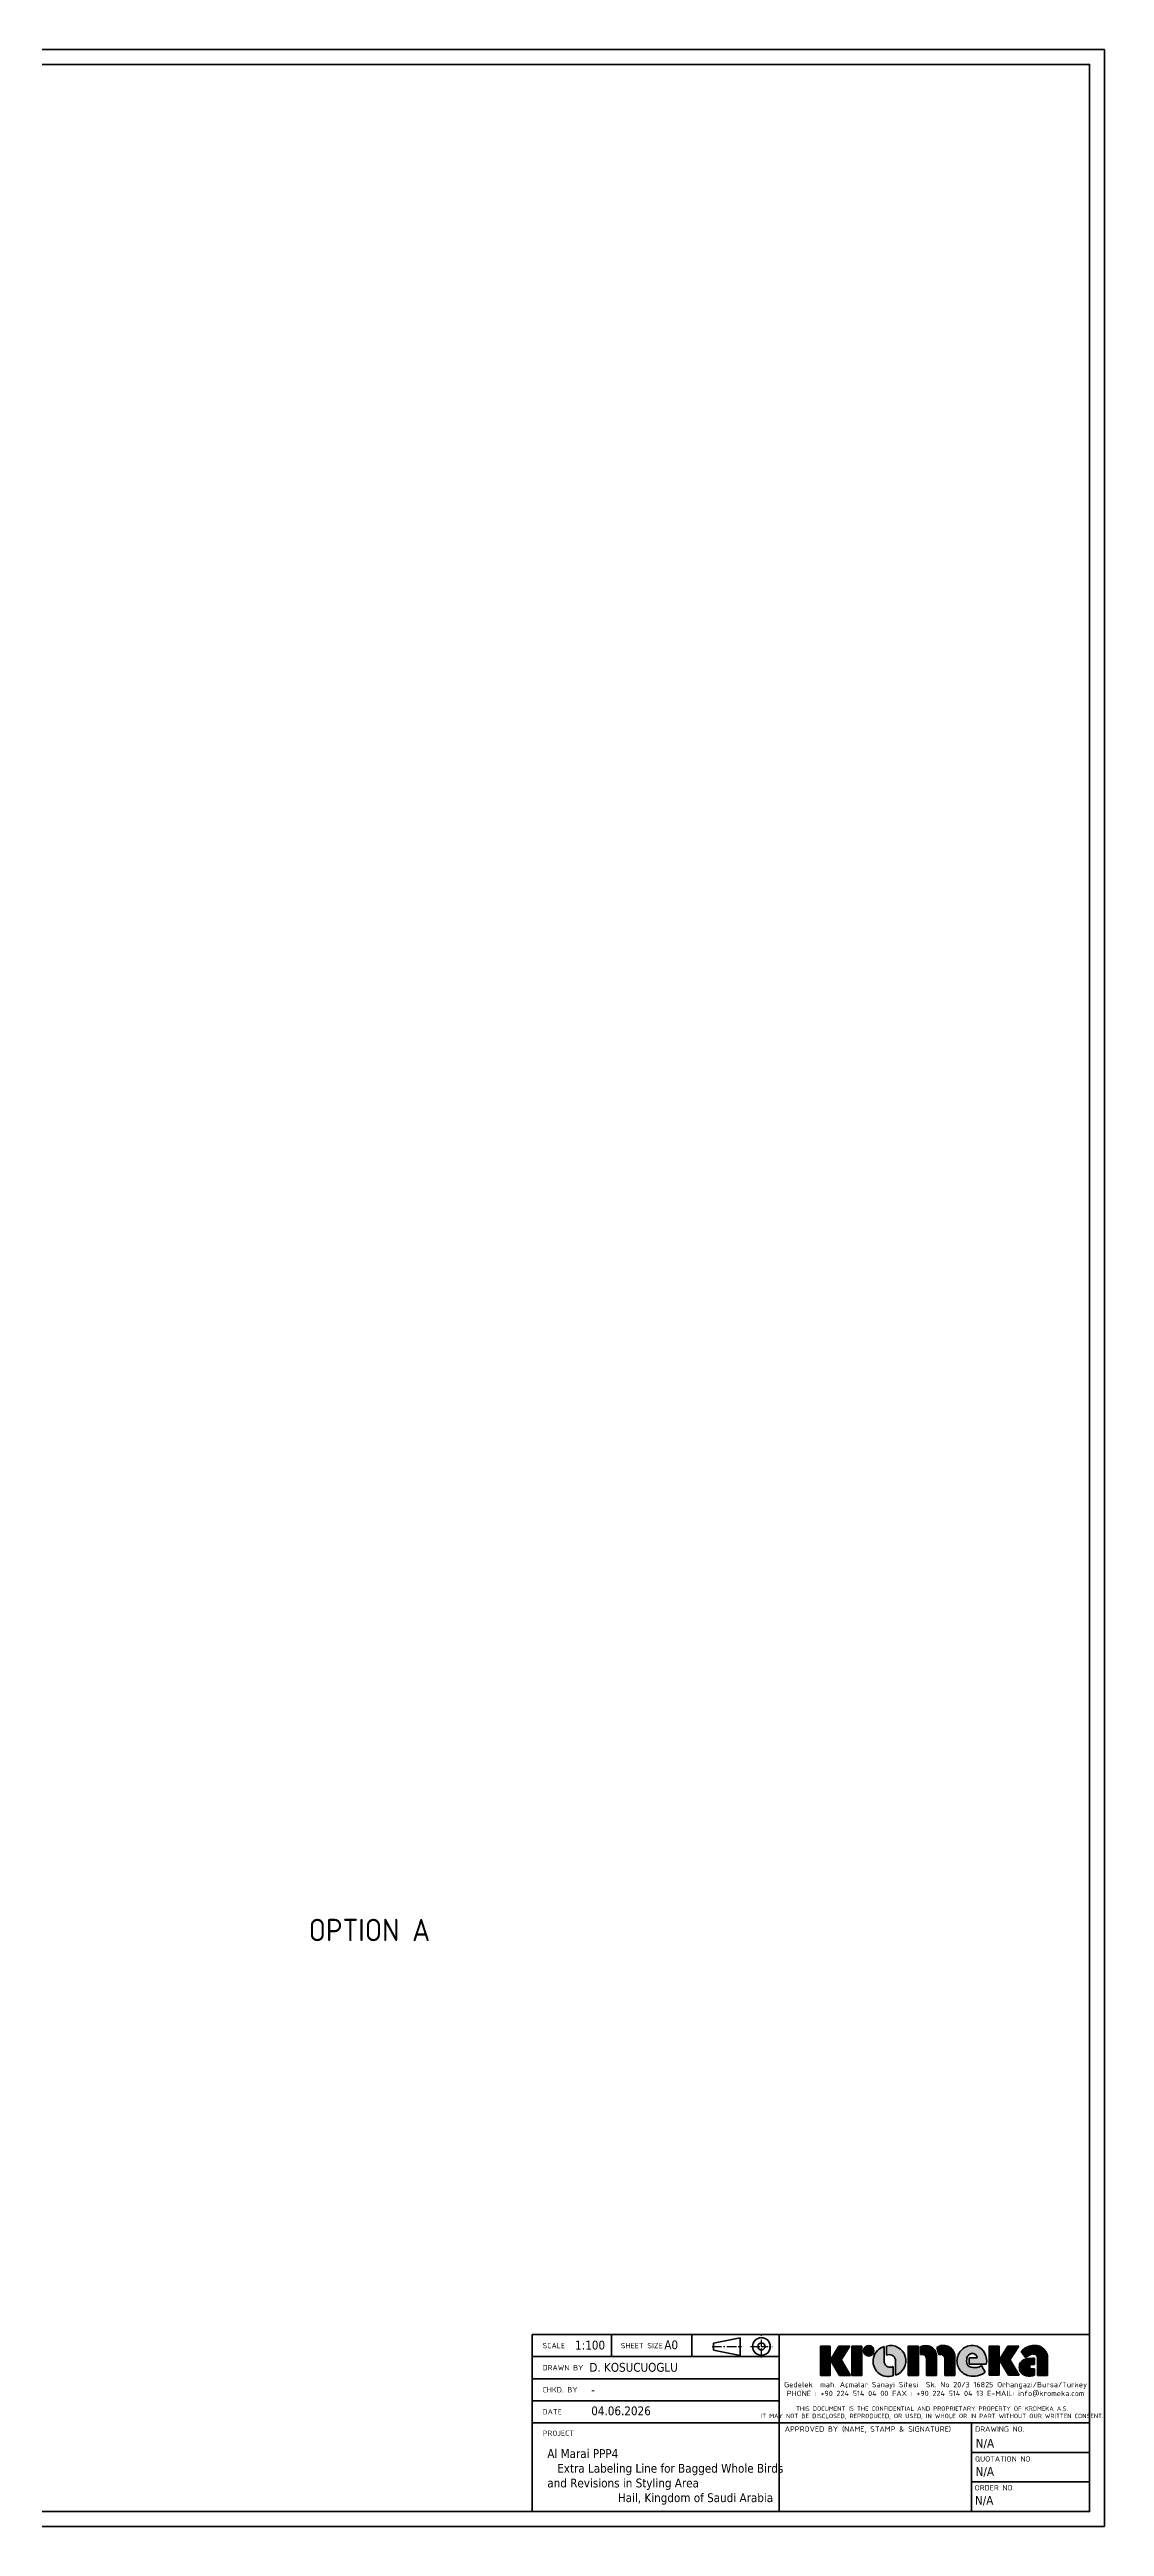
# Model space of a CAD drawing. Header units: millimetres. Extents: x -187347 to 135007, y -6415 to 292048.
# Drawn here: x -14613 to 20788, y 13423 to 96523 of the extents above; entities that cross this region are included whole.
import ezdxf
from ezdxf.enums import TextEntityAlignment as Align

# ---------------------------------------------------------------- set-up
doc = ezdxf.new("R2010")
doc.units = ezdxf.units.MM
doc.header["$LTSCALE"] = 100
doc.linetypes.add('DASH_DOT', pattern=[0.182, 0.1181, -0.0295, 0.0049, -0.0295])
doc.layers.get('0').update_dxf_attribs({"lineweight": 18})
doc.layers.add('BORDER', color=4, linetype='Continuous', lineweight=70)
doc.layers.add('Title (ANSI)', color=7, linetype='Continuous', lineweight=50)
doc.layers.add('KROMEKA', color=1, linetype='Continuous')
doc.layers.add('Tracklength', color=4, linetype='Continuous')
doc.styles.add('ISO Proportional', font='isocp.shx', dxfattribs={"height": 200})
doc.styles.add('Text Style39', font='tahoma.ttf')

# ---------------------------------------------------------------- blocks, each defined once
blk = doc.blocks.new('A0-Frame')
at = {"layer": 'BORDER', "color": 252, "ltscale": 25}
blk.add_lwpolyline([(0, 83100), (117900, 83100), (117900, 0), (0, 0)], close=True, dxfattribs=at)
at = {"layer": 'BORDER'}
blk.add_lwpolyline([(500.0000000000001, 82600), (117400, 82600), (117400, 499.9999999999968), (500.0000000000001, 499.9999999999968)], close=True, dxfattribs=at)
blk = doc.blocks.new('KROMEKA_LAYOUT_TITLE')
at = {"layer": 'Title (ANSI)', "true_color": 0x878787}
for points in [[(-6103.921022828234, 3745.765823729887), (-6103.921022828234, 3085.327768780116), (-5880.885808926688, 3085.327768780116), (-5880.885808926688, 3745.765823729887)], [(-5627.53749064397, 3446.055613245282), (-5434.455264568607, 3745.765823729887), (-5686.030733301393, 3745.765823729887), (-5874.596727298123, 3440.540738776859), (-5874.596727298123, 3431.92089313928), (-5666.60241189394, 3085.327768780116), (-5422.297749360254, 3085.327768780116), (-5627.53749064397, 3429.257711645336)], [(-5390.671089628248, 3745.765823729887), (-5390.671089628248, 3085.327768780116), (-5162.342180719528, 3085.327768780116), (-5162.342180719528, 3745.765823729887)], [(-4109.983481677062, 3745.765823729887), (-4109.983481677062, 3085.327768780116), (-3882.018360575619, 3085.327768780116), (-3882.018360575619, 3745.765823729887)], [(-2051.83088437983, 3088.456112725751), (-2051.83088437983, 3748.894167675546), (-2274.86609828136, 3748.894167675546), (-2274.86609828136, 3088.456112725751)], [(-2045.541802751266, 3435.049237084935), (-1837.547487347096, 3088.456112725751), (-1593.242824813426, 3088.456112725751), (-1798.482566097126, 3432.386055591005), (-1798.482566097126, 3449.183957190948), (-1605.400340021735, 3748.894167675546), (-1856.975808754563, 3748.894167675546), (-2045.541802751266, 3443.669082722516)]]:
    blk.add_hatch(color=252, dxfattribs=at).paths.add_polyline_path(points)
h = blk.add_hatch(color=252, dxfattribs=at)
edge = h.paths.add_edge_path()
edge.add_arc((-5007.354239623033, 3644.664301632432), 118.8710230366021, 0, 360)
h = blk.add_hatch(color=252, dxfattribs=at)
edge = h.paths.add_edge_path()
edge.add_line((-4455.269819777226, 3076.909632084311), (-4455.269819777226, 3286.651501774299))
edge.add_arc((-4520.511500529916, 3407.049156182002), 136.9382053859093, 191.9658413940219, 298.45259876368317, ccw=False)
edge.add_line((-4654.474227648621, 3378.657963230091), (-4654.474227648607, 3739.879662143734))
edge.add_arc((-4562.997109443722, 3405.953280508411), 346.2295358676653, 105.3199839964032, 288.1281949421258)
at = {"layer": 'Title (ANSI)', "true_color": 0xaf161e}
h = blk.add_hatch(color=244, dxfattribs=at)
edge = h.paths.add_edge_path()
edge.add_line((-4603.183530886672, 3751.409041964633), (-4603.183530886687, 3541.667172274668))
edge.add_arc((-4537.941850133941, 3421.269517866998), 136.9382053859093, 11.965841393997323, 118.45259876370449, ccw=False)
edge.add_line((-4403.979123015235, 3449.660710818851), (-4403.979123015235, 3088.43901190521))
edge.add_arc((-4511.70641268186, 3417.482660329279), 346.2295358676653, 288.1281949421465, 465.3199839963872)
at = {"layer": 'Title (ANSI)', "true_color": 0x878787}
h = blk.add_hatch(color=252, dxfattribs=at)
edge = h.paths.add_edge_path()
edge.add_arc((-3713.549830127087, 3523.569944736724), 241.3767972329565, 7.026665816605523, 119.3514235190103)
edge.add_line((-3831.864274712296, 3733.961129069465), (-3831.864274712281, 3559.268812686908))
edge.add_arc((-3800.378156736537, 3461.77259572846), 102.4543212675366, 3.7304158564514864, 107.8977105991545, ccw=False)
edge.add_line((-3698.140913610639, 3468.438483846856), (-3698.140913610639, 3085.327768780119))
edge.add_line((-3698.140913610639, 3085.327768780116), (-3473.985935476741, 3085.327768780116))
edge.add_line((-3473.985935476725, 3085.327768780116), (-3473.985935476725, 3553.097874267862))
h = blk.add_hatch(color=252, dxfattribs=at)
edge = h.paths.add_edge_path()
edge.add_line((-3056.484132321697, 3086.283086736134), (-3280.639110455581, 3086.283086736134))
edge.add_line((-3280.639110455582, 3086.283086736134), (-3280.639110455582, 3469.393801802888))
edge.add_arc((-3382.72743627777, 3460.741537520218), 102.4543212675365, 4.844396706762313, 108.6392904198518)
edge.add_line((-3415.472776223398, 3557.822074489461), (-3464.005095414455, 3720.34257297915))
edge.add_arc((-3313.579277519544, 3506.492040780695), 261.4574091719493, 10.480905602797577, 125.12315460543479, ccw=False)
edge.add_line((-3056.484132321697, 3554.05319222391), (-3056.484132321697, 3086.283086736134))
h = blk.add_hatch(color=252, dxfattribs=at)
edge = h.paths.add_edge_path()
edge.add_arc((-2692.818587397589, 3417.434707965689), 360.4938047151365, 347.317906975729, 426.8527422187279)
edge.add_arc((-2655.545660243532, 3414.726990870104), 350.1195116917401, 72.6453364798957, 168.3822073800259)
edge.add_arc((-2665.646433527887, 3411.492963984949), 340.9166393958158, 167.5079242747732, 258.9387691983965)
edge.add_arc((-2635.452467029116, 3498.82373301913), 432.6097093463905, 257.2329340595758, 308.3485425863674)
edge.add_line((-2367.042501005155, 3159.549138096698), (-2450.997828828709, 3311.20389389997))
edge.add_arc((-2590.416544624837, 3502.355410107286), 236.5934920123402, 279.56318653043786, 306.10560258130005, ccw=False)
edge.add_arc((-2610.600575003395, 3538.162216985607), 275.6094770277965, 244.0845830163109, 282.4654487623453, ccw=False)
edge.add_arc((-2677.056843492697, 3383.639436671168), 107.8606650096357, 204.8618256169973, 239.9590064683646, ccw=False)
edge.add_arc((-2477.335784459576, 3423.929874989273), 309.6629971483084, 168.5815477691135, 196.0546258557548, ccw=False)
edge.add_arc((-2662.039091653905, 3461.234501119712), 121.2301262917333, 99.08134601574022, 168.5815477691309, ccw=False)
edge.add_line((-2681.173640564362, 3580.945037659747), (-2631.437400357421, 3580.945037659747))
edge.add_arc((-2651.051022461514, 3482.920228374252), 99.96778184745313, 1.3266957303114282, 78.68520035967242, ccw=False)
edge.add_line((-2551.110038963976, 3485.23479637866), (-2731.053994491449, 3485.23479637866))
edge.add_line((-2731.053994491465, 3485.23479637866), (-2731.053994491465, 3338.291427899727))
edge.add_line((-2731.053994491465, 3338.291427899725), (-2341.119675743919, 3338.291427899725))
h = blk.add_hatch(color=252, dxfattribs=at)
edge = h.paths.add_edge_path()
edge.add_line((-1244.933107468401, 3333.684242120056), (-1244.933107468401, 3474.685675361328))
edge.add_arc((-1284.385196160059, 2717.009936988647), 758.7021759694164, 87.01930721914583, 102.8012555420803)
edge.add_arc((-1397.294678414868, 3261.63810092315), 202.8692346279049, 105.7878992953143, 157.7996779561065)
edge.add_arc((-1322.004599228385, 3272.346396768315), 271.2582573198533, 165.9299547007525, 194.0700452992555)
edge.add_arc((-1384.903073002077, 3285.230225623418), 215.1807867010989, 201.4899375536008, 254.9519333198075)
edge.add_arc((-1363.454106098174, 3365.01108002036), 297.7946046103954, 254.9519333197974, 293.4049082758348)
edge.add_line((-1245.162194863851, 3091.718836677099), (-1245.162194863866, 3232.025094463193))
edge.add_line((-1245.162194863864, 3232.025094463195), (-1322.004599228385, 3232.025094463188))
edge.add_arc((-1307.40989451681, 3282.854668291624), 52.88337149991612, 106.02036999006171, 253.9796300099353, ccw=False)
edge.add_line((-1322.004599228385, 3333.684242120056), (-1244.933107468401, 3333.684242120056))
h = blk.add_hatch(color=252, dxfattribs=at)
edge = h.paths.add_edge_path()
edge.add_arc((-1240.023479892321, 3349.535719055651), 417.894973984699, 90.67315337147636, 138.0437692047066)
edge.add_line((-1550.793487988572, 3628.924715527453), (-1446.257485294176, 3487.371712409147))
edge.add_arc((-1228.765939028615, 3274.914146491121), 304.0407703134725, 105.30688379642481, 135.6708064777696, ccw=False)
edge.add_arc((-1281.967501776628, 3469.294547531026), 102.5112524078642, 13.037337361966308, 105.30688379642291, ccw=False)
edge.add_line((-1182.098654620715, 3492.419647270821), (-1182.098654620715, 3086.283086736134))
edge.add_line((-1182.098654620715, 3086.283086736134), (-951.2720803546854, 3086.283086736134))
edge.add_line((-951.2720803546854, 3086.283086736134), (-951.2720803546999, 3471.551310563902))
edge.add_arc((-1237.121195766827, 3481.486820347583), 286.0217319305744, 358.0093214595448, 451.565074211489)
at = {"layer": 'Title (ANSI)', "lineweight": 50}
for p, q in [((-12635.1007461258, 4011.394388741253), (0.03438900869332429, 4011.394388741253)), ((-12635.1007461258, 4011.394388741253), (-12635.1007461258, 11.39438874125153)), ((-7035.100746125797, 2011.39438874125), (-7035.100746125797, 4011.394388741253)), ((-12635.1007461258, 2011.39438874125), (0.03438900869332429, 2011.39438874125))]:
    blk.add_line(p, q, dxfattribs=at)
at = {"layer": 'Title (ANSI)'}
for p, q in [((-12635.1007461258, 4011.394388741253), (-12635.1007461258, 11.39438874125153)), ((-10839.44264067966, 3511.394388741253), (-10839.44264067966, 4011.394388741253)), ((-9019.035245130886, 3511.394388741253), (-9019.035245130886, 4011.394388741253)), ((-7923.424452254679, 3792.45661346497), (-7923.424452254679, 3938.832840189503)), ((-7923.424452254679, 3938.832840189503), (-7923.424452254679, 3592.45661346497)), ((-7923.424452254679, 3792.45661346497), (-7923.424452254679, 3938.832840189503)), ((-7035.100746125797, -1.818989403545856e-12), (-7035.100746125797, 4011.394388741253)), ((-12635.1007461258, 3511.394388741253), (-7035.100746125797, 3511.394388741253)), ((-8523.42445225468, 3658.832840187029), (-8523.42445225468, 3818.832840189212)), ((-6103.921022828234, 3745.765823729887), (-5880.885808926688, 3745.765823729887)), ((-6103.921022828234, 3085.327768780116), (-6103.921022828234, 3745.765823729887)), ((-5880.885808926688, 3745.765823729887), (-5880.885808926688, 3085.327768780116)), ((-5874.596727298123, 3440.540738776859), (-5686.030733301393, 3745.765823729887)), ((-5874.596727298123, 3431.92089313928), (-5874.596727298123, 3440.540738776859)), ((-5666.60241189394, 3085.327768780116), (-5874.596727298123, 3431.92089313928)), ((-5686.030733301393, 3745.765823729887), (-5434.455264568607, 3745.765823729887)), ((-5434.455264568607, 3745.765823729887), (-5627.53749064397, 3446.055613245282)), ((-5627.53749064397, 3446.055613245282), (-5627.53749064397, 3429.257711645336)), ((-5627.53749064397, 3429.257711645336), (-5422.297749360254, 3085.327768780116)), ((-5390.671089628248, 3745.765823729887), (-5162.342180719528, 3745.765823729887)), ((-5390.671089628248, 3085.327768780116), (-5390.671089628248, 3745.765823729887)), ((-5162.342180719528, 3745.765823729887), (-5162.342180719528, 3085.327768780116)), ((-4654.474227648621, 3739.879662143738), (-4654.474227648621, 3378.657963230091)), ((-4603.183530886688, 3541.667172274672), (-4603.183530886672, 3751.409041964633)), ((-4403.979123015235, 3088.439011905206), (-4403.979123015235, 3449.660710818851)), ((-4109.983481677062, 3745.765823729887), (-4109.983481677062, 3085.327768780116)), ((-3882.018360575619, 3745.765823729887), (-4109.983481677062, 3745.765823729887)), ((-3882.018360575619, 3085.327768780116), (-3882.018360575619, 3745.765823729887)), ((-3831.864274712296, 3559.268812686909), (-3831.864274712296, 3733.961129069465)), ((-3698.140913610639, 3085.327768780116), (-3698.140913610639, 3468.438483846856)), ((-3473.985935476725, 3553.097874267862), (-3473.985935476725, 3085.327768780116)), ((-3415.472776223398, 3557.822074489461), (-3464.005095414455, 3720.342572979149)), ((-3280.639110455582, 3086.283086736134), (-3280.639110455582, 3469.393801802888)), ((-3056.484132321697, 3554.05319222391), (-3056.484132321697, 3086.283086736134)), ((-2731.053994491465, 3485.23479637866), (-2731.053994491465, 3338.291427899725)), ((-2551.110038963976, 3485.23479637866), (-2731.053994491465, 3485.23479637866)), ((-2631.437400357407, 3580.945037659747), (-2681.173640564362, 3580.945037659747)), ((-2274.86609828136, 3088.456112725751), (-2274.86609828136, 3748.894167675546)), ((-2274.86609828136, 3748.894167675546), (-2051.83088437983, 3748.894167675546)), ((-2051.83088437983, 3748.894167675546), (-2051.83088437983, 3088.456112725751)), ((-2045.541802751266, 3443.669082722516), (-1856.975808754563, 3748.894167675546)), ((-2045.541802751266, 3435.049237084935), (-2045.541802751266, 3443.669082722516)), ((-1837.547487347096, 3088.456112725751), (-2045.541802751266, 3435.049237084935)), ((-1856.975808754563, 3748.894167675546), (-1605.400340021735, 3748.894167675546)), ((-1605.400340021735, 3748.894167675546), (-1798.482566097126, 3449.183957190948)), ((-1798.482566097126, 3449.183957190948), (-1798.482566097126, 3432.386055591005)), ((-1798.482566097126, 3432.386055591005), (-1593.242824813426, 3088.456112725751)), ((-1550.793487988572, 3628.924715527453), (-1446.257485294193, 3487.371712409144)), ((-1244.933107468401, 3333.684242120056), (-1244.933107468401, 3474.685675361328)), ((-1182.098654620715, 3492.419647270821), (-1182.098654620715, 3086.283086736134)), ((-951.2720803546854, 3086.283086736134), (-951.2720803546999, 3471.551310563904)), ((-7035.100746125797, 3011.394388741248), (-12635.1007461258, 3011.394388741248)), ((-5880.885808926688, 3085.327768780116), (-6103.921022828234, 3085.327768780116)), ((-5422.297749360254, 3085.327768780116), (-5666.60241189394, 3085.327768780116)), ((-5162.342180719528, 3085.327768780116), (-5390.671089628248, 3085.327768780116)), ((-4455.269819777226, 3286.651501774299), (-4455.269819777226, 3076.909632084311)), ((-4109.983481677062, 3085.327768780116), (-3882.018360575619, 3085.327768780116)), ((-3473.985935476725, 3085.327768780116), (-3698.140913610639, 3085.327768780116)), ((-3056.484132321697, 3086.283086736134), (-3280.639110455582, 3086.283086736134)), ((-2731.053994491465, 3338.291427899725), (-2341.119675743919, 3338.291427899725)), ((-2367.042501005155, 3159.549138096698), (-2450.997828828711, 3311.20389389997)), ((-2051.83088437983, 3088.456112725751), (-2274.86609828136, 3088.456112725751)), ((-1593.242824813426, 3088.456112725751), (-1837.547487347096, 3088.456112725751)), ((-1322.004599228385, 3333.684242120056), (-1244.933107468401, 3333.684242120056)), ((-1322.004599228385, 3232.025094463188), (-1245.162194863864, 3232.025094463195)), ((-1245.162194863851, 3091.718836677099), (-1245.162194863864, 3232.025094463195)), ((-1182.098654620715, 3086.283086736134), (-951.2720803546854, 3086.283086736134)), ((-2674.496358161052, 1211.39438874125), (-2674.496358161052, 11.39438874124971)), ((-2673.10361495588, 1341.395836305228), (1.4271322138502, 1341.395836305228))]:
    blk.add_line(p, q, dxfattribs=at)
at = {"layer": 'Title (ANSI)', "lineweight": 35}
for p, q in [((-8523.42445225468, 3818.832840189212), (-7923.424452254679, 3938.832840189503)), ((-7923.424452254679, 3938.832840189503), (-7923.424452254679, 3538.832840187759)), ((-12635.1007461258, 3511.394388741253), (-7035.100746125797, 3511.394388741253)), ((-8523.42445225468, 3658.832840187029), (-8523.42445225468, 3818.832840189212)), ((-8523.42445225468, 3658.832840187029), (-7923.424452254679, 3538.832840187759)), ((-7035.100746125797, 3011.394388741248), (-12635.1007461258, 3011.394388741248)), ((-12635.1007461258, 2511.394388741248), (-7035.100746125797, 2511.394388741248)), ((-2674.496358161052, 2011.39438874125), (-2674.496358161052, 11.39438874125153)), ((-2673.10361495588, 1341.395836305228), (1.4271322138502, 1341.395836305228)), ((-2673.138003964588, 671.3972838762074), (1.392743205140505, 671.3972838762074))]:
    blk.add_line(p, q, dxfattribs=at)
at = {"layer": 'Title (ANSI)', "linetype": 'DASH_DOT', "lineweight": 25, "ltscale": 13.33961009979248}
for p, q in [((-7439.919775026398, 3495.483474437839), (-7439.919775026398, 3988.817973324962)), ((-7686.587024469816, 3742.150723881403), (-7193.252525582691, 3742.150723881403))]:
    blk.add_line(p, q, dxfattribs=at)
at = {"layer": 'Title (ANSI)', "linetype": 'DASH_DOT', "lineweight": 25, "ltscale": 18.32746505737305}
blk.add_line((-8559.093369153692, 3738.832840188194), (-7881.296032726081, 3738.832840188194), dxfattribs=at)
at = {"layer": 'Title (ANSI)', "lineweight": 35}
for radius in [200, 80.00000000000001]:
    blk.add_circle((-7439.919775026398, 3742.150723881403), radius, dxfattribs=at)
at = {"layer": 'Title (ANSI)'}
for centre, radius in [((-7439.919775026398, 3742.150723881403), 200), ((-7439.919775026398, 3742.150723881403), 80.00000000000001), ((-5007.354239623033, 3644.664301632432), 118.8710230366021)]:
    blk.add_circle(centre, radius, dxfattribs=at)
for centre, radius, start, end in [((-4562.997109443722, 3405.953280508411), 346.2295358676653, 105.3199839962409, 288.1281949423493), ((-4520.511500529916, 3407.049156182002), 136.9382053859093, 191.965841393835, 298.4525987641272), ((-4511.70641268186, 3417.482660329279), 346.2295358676653, 288.1281949423493, 105.3199839962409), ((-4537.941850133941, 3421.269517866998), 136.9382053859093, 11.965841393835, 118.4525987641271), ((-3713.549830127087, 3523.569944736724), 241.3767972329565, 7.026665816416998, 119.3514235192975), ((-3800.378156736537, 3461.77259572846), 102.4543212675365, 3.730415856415553, 107.8977105994212), ((-3313.579277519544, 3506.492040780695), 261.4574091719493, 10.48090560295052, 125.1231546049193), ((-3382.72743627777, 3460.741537520218), 102.4543212675365, 4.844396706501467, 108.6392904200137), ((-2665.646433527887, 3411.492963984949), 340.9166393958158, 167.5079242747376, 258.9387691982951), ((-2655.545660243532, 3414.726990870104), 350.1195116917401, 72.6453364802044, 168.3822073803775), ((-2477.335784459576, 3423.929874989273), 309.6629971483085, 168.5815477695743, 196.0546258561622), ((-2662.039091653905, 3461.234501119712), 121.2301262917333, 99.08134601595557, 168.5815477695743), ((-2651.051022461514, 3482.920228374252), 99.96778184745313, 1.326695730254813, 78.68520035957305), ((-2692.818587397589, 3417.434707965689), 360.4938047151365, 347.3179069755922, 66.85274221925971), ((-1397.294678414868, 3261.63810092315), 202.8692346279049, 105.7878992953918, 157.7996779559531), ((-1240.023479892321, 3349.535719055651), 417.894973984699, 90.67315337141846, 138.0437692049213), ((-1284.385196160059, 2717.009936988647), 758.7021759694164, 87.01930721906888, 102.8012555422131), ((-1228.765939028615, 3274.914146491121), 304.0407703134725, 105.3068837968078, 135.6708064772564), ((-1281.967501776628, 3469.294547531026), 102.5112524078642, 13.03733736181556, 105.3068837968078), ((-1237.121195766827, 3481.486820347583), 286.0217319305744, 358.0093214594797, 91.5650742113546), ((-2677.056843492697, 3383.639436671168), 107.8606650096357, 204.861825617198, 239.959006468212), ((-2610.600575003395, 3538.162216985607), 275.6094770277964, 244.0845830167563, 282.4654487621228), ((-2635.452467029116, 3498.82373301913), 432.6097093463905, 257.2329340587518, 308.348542586935), ((-2590.416544624837, 3502.355410107286), 236.5934920123403, 279.5631865301847, 306.1056025803858), ((-1322.004599228385, 3272.346396768315), 271.2582573198533, 165.9299547008181, 194.0700452991819), ((-1384.903073002077, 3285.230225623418), 215.1807867010989, 201.4899375538269, 254.9519333199646), ((-1363.454106098174, 3365.01108002036), 297.7946046103954, 254.9519333199646, 293.4049082760704), ((-1307.40989451681, 3282.854668291624), 52.88337149991612, 106.0203699905571, 253.9796300094429)]:
    blk.add_arc(centre, radius, start, end, dxfattribs=at)
at = {"layer": 'Title (ANSI)', "style": 'ISO Proportional'}
for s, p in [('SCALE', (-12402.79662897036, 3761.394388741253)), ('SHEET SIZE', (-10628.93938042247, 3761.394388741253)), ('DRAWN BY', (-12402.79662897036, 3261.394388741253)), ('CHKD. BY', (-12402.79662897036, 2761.394388741248)), ('DATE', (-12402.79662897036, 2261.39438874125)), ('PROJECT', (-12402.79662897036, 1774.839354936345)), ('APPROVED BY (NAME, STAMP & SIGNATURE)', (-6912.342351528, 1870.967748811081)), ('DRAWING NO.', (-2594.260443675521, 1869.396547063739)), ('QUOTATION NO.', (-2599.537168648749, 1192.403225810518)), ('ORDER NO.', (-2604.81389362186, 539.6737836314023))]:
    blk.add_text(s, height=120, dxfattribs=at).set_placement(p, align=Align.MIDDLE_LEFT)
at = {"layer": 'Title (ANSI)', "color": 244, "ltscale": 25, "true_color": 0xaf161e, "char_height": 200, "attachment_point": 1, "style": 'Text Style39'}
for s, insert in [('1:100', (-11665.16555445758, 3873.184558952591)), ('D. KOSUCUOGLU', (-11340.8880343627, 3369.710556497403)), ('A0', (-9641.837048377318, 3880.194634559988)), ('-', (-11298.95990266488, 2860.536055351042)), ('04.06.2026', (-11298.95990266488, 2383.066511822413)), ('Al Marai PPP4\\P   Extra Labeling Line for Bagged Whole Birds and Revisions in Styling Area\\P\\pxqj;^I^IHail, Kingdom of Saudi Arabia', (-12295.51499250054, 1414.375019843355)), ('N/A', (-2582.249986750583, 1648.324154371323)), ('N/A', (-2583.992214911574, 1008.175590085637)), ('N/A', (-2599.821637946721, 355.4465280312143))]:
    blk.add_mtext_dynamic_manual_height_columns(s, width=5358.323183878558, gutter_width=1000, heights=[0], dxfattribs=dict(at, insert=insert))
at = {"layer": 'Title (ANSI)', "attachment_point": 5, "line_spacing_factor": 0.9959999918937683, "style": 'ISO Proportional'}
for s, insert, char_height, width in [('Gedelek  mah. Açmalar Sanayi Sitesi  Sk. No 20/3 16825 Orhangazi/Bursa{\\Fisocp|c162;/Turkey} {\\Fisocp|c162;\\P}PHONE^I: +90 224 514 04 00 FAX^I: +90 224 514 04 13 E-MAIL: info@kromeka.com', (-3491.426117751464, 2768.883963624576), 120, 7252.642293398567), ('THIS DOCUMENT IS THE CONFIDENTIAL AND PROPRIETARY PROPERTY OF KROMEKA A.S.\\PIT MAY NOT BE DISCLOSED, REPRODUCED, OR USED, IN WHOLE OR IN PART WITHOUT OUR WRITTEN CONSENT.', (-3571.513070813882, 2238.104673013046), 100, 8084.468629080707)]:
    blk.add_mtext(s, dxfattribs=dict(at, insert=insert, char_height=char_height, width=width))

msp = doc.modelspace()

# ---------------------------------------------------------------- block references
msp.add_blockref('A0-Frame', (-97112.42776176843, 13423.19055239387))
at = {"layer": 'KROMEKA', "xscale": 1.48, "yscale": 1.48, "zscale": 1.48}
msp.add_blockref('KROMEKA_LAYOUT_TITLE', (20287.55573147337, 13923.27998139483), dxfattribs=at)

# ---------------------------------------------------------------- texts
at = {"layer": 'Tracklength', "insert": (-5916.523208115483, 33809.043467285), "char_height": 750, "attachment_point": 1, "style": 'ISO Proportional'}
msp.add_mtext_dynamic_manual_height_columns('\\pxt1;OPTION A', width=12963.39849105175, gutter_width=1000, heights=[0], dxfattribs=at)

doc.saveas('drawing.dxf')
